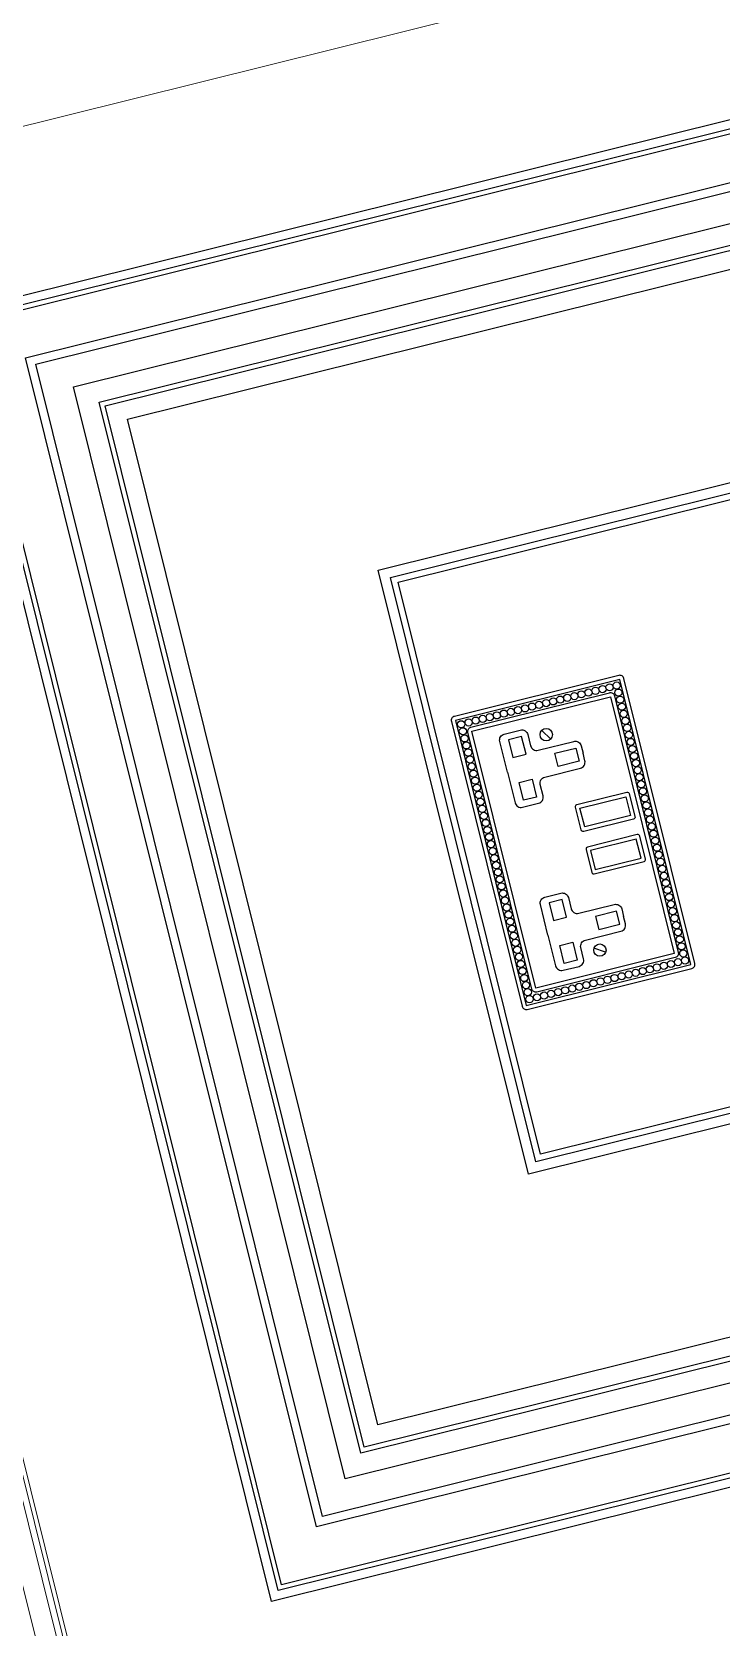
# Model space of a CAD drawing. Header units: inches. Extents: x 122939 to 389145, y 29603 to 574065.
# Drawn here: x 330350 to 330683, y 494044 to 494815 of the extents above; entities that cross this region are included whole.
import ezdxf

# ---------------------------------------------------------------- set-up
doc = ezdxf.new("R2010")
doc.units = ezdxf.units.IN
doc.header["$MEASUREMENT"] = 0
doc.layers.add('gypsum', color=31, linetype='Continuous')
doc.layers.add('Layer7', color=8, linetype='Continuous')
doc.layers.add('Marble', color=6, linetype='Continuous', lineweight=0)

# ---------------------------------------------------------------- blocks, each defined once
blk = doc.blocks.new('Wandsworth double socket')
at = {"layer": 'Layer7', "color": 1}
for p, q in [((4826.79, 1707.74), (4831.85, 1710.98)), ((4938.23, 1711.79), (4934.99, 1706.74))]:
    blk.add_line(p, q, dxfattribs=at)
for points in [[(4811.96, 1666.36), (4953.96, 1666.36, 0.414214), (4955.96, 1668.36), (4955.96, 1750.36, 0.414214), (4953.96, 1752.36), (4811.96, 1752.36, 0.414214), (4809.96, 1750.36), (4809.96, 1668.36, 0.414214)], [(4818.96, 1745.86), (4946.96, 1745.86, -0.414214), (4948.96, 1743.86), (4948.96, 1674.86, -0.414214), (4946.96, 1672.86), (4818.96, 1672.86, -0.414214), (4816.96, 1674.86), (4816.96, 1743.86, -0.414214)], [(4866.66, 1741.42), (4878.09, 1741.42, -0.414214), (4879.09, 1740.42), (4879.09, 1715.61, -0.414214), (4878.09, 1714.61), (4866.66, 1714.61, -0.414214), (4865.66, 1715.61), (4865.66, 1740.42, -0.414214)], [(4899.25, 1741.42), (4887.82, 1741.42, 0.414214), (4886.82, 1740.42), (4886.82, 1715.61, 0.414214), (4887.82, 1714.61), (4899.25, 1714.61, 0.414214), (4900.25, 1715.61), (4900.25, 1740.42, 0.414214)]]:
    blk.add_lwpolyline(points, format="xyb", close=True, dxfattribs=at)
for points in [[(4811.96, 1668.36), (4953.96, 1668.36), (4953.96, 1750.36), (4811.96, 1750.36)], [(4818.96, 1743.86), (4946.96, 1743.86), (4946.96, 1674.86), (4818.96, 1674.86)], [(4867.66, 1739.42), (4877.09, 1739.42), (4877.09, 1716.61), (4867.66, 1716.61)], [(4898.26, 1739.42), (4888.82, 1739.42), (4888.82, 1716.61), (4898.26, 1716.61)], [(4839.05, 1721.68), (4845.59, 1721.68), (4845.59, 1711.23), (4839.05, 1711.23)], [(4926.86, 1721.68), (4920.32, 1721.68), (4920.32, 1711.23), (4926.86, 1711.23)], [(4827.22, 1697.56), (4827.22, 1691.02), (4836.09, 1691.02), (4836.09, 1697.56)], [(4857.43, 1697.56), (4857.43, 1691.02), (4848.56, 1691.02), (4848.56, 1697.56)], [(4908.49, 1697.56), (4908.49, 1691.02), (4917.35, 1691.02), (4917.35, 1697.56)], [(4938.69, 1697.56), (4938.69, 1691.02), (4929.82, 1691.02), (4929.82, 1697.56)]]:
    blk.add_lwpolyline(points, close=True, dxfattribs=at)
for points in [[(4842.32, 1686.74), (4827.08, 1686.74, -0.414214), (4824.08, 1689.74), (4824.08, 1697.71, -0.414214), (4827.08, 1700.71), (4832.64, 1700.71, 0.414214), (4835.64, 1703.71), (4835.64, 1721.43, -0.414214), (4838.64, 1724.43), (4842.32, 1724.43)], [(4842.32, 1686.74), (4857.57, 1686.74, 0.414214), (4860.57, 1689.74), (4860.57, 1697.71, 0.414214), (4857.57, 1700.71), (4852.01, 1700.71, -0.414214), (4849.01, 1703.71), (4849.01, 1721.43, 0.414214), (4846.01, 1724.43), (4842.32, 1724.43)], [(4923.59, 1686.74), (4908.35, 1686.74, -0.414214), (4905.35, 1689.74), (4905.35, 1697.71, -0.414214), (4908.35, 1700.71), (4913.9, 1700.71, 0.414214), (4916.9, 1703.71), (4916.9, 1721.43, -0.414214), (4919.9, 1724.43), (4923.59, 1724.43)], [(4923.59, 1686.74), (4938.83, 1686.74, 0.414214), (4941.83, 1689.74), (4941.83, 1697.71, 0.414214), (4938.83, 1700.71), (4933.27, 1700.71, -0.414214), (4930.27, 1703.71), (4930.27, 1721.43, 0.414214), (4927.27, 1724.43), (4923.59, 1724.43)]]:
    blk.add_lwpolyline(points, format="xyb", dxfattribs=at)
for centre, radius in [((4814.46, 1748.11), 1.74), ((4814.46, 1744.6), 1.74), ((4817.97, 1748.11), 1.74), ((4821.48, 1748.11), 1.74), ((4824.99, 1748.11), 1.74), ((4828.51, 1748.11), 1.74), ((4832.02, 1748.11), 1.74), ((4835.53, 1748.11), 1.74), ((4839.05, 1748.11), 1.74), ((4842.56, 1748.11), 1.74), ((4846.07, 1748.11), 1.74), ((4849.58, 1748.11), 1.74), ((4853.1, 1748.11), 1.74), ((4856.61, 1748.11), 1.74), ((4860.12, 1748.11), 1.74), ((4863.64, 1748.11), 1.74), ((4867.15, 1748.11), 1.74), ((4870.66, 1748.11), 1.74), ((4874.17, 1748.11), 1.74), ((4877.69, 1748.11), 1.74), ((4881.2, 1748.11), 1.74), ((4884.71, 1748.11), 1.74), ((4888.23, 1748.11), 1.74), ((4891.74, 1748.11), 1.74), ((4895.25, 1748.11), 1.74), ((4898.76, 1748.11), 1.74), ((4902.28, 1748.11), 1.74), ((4905.79, 1748.11), 1.74), ((4909.3, 1748.11), 1.74), ((4912.81, 1748.11), 1.74), ((4916.33, 1748.11), 1.74), ((4919.84, 1748.11), 1.74), ((4923.35, 1748.11), 1.74), ((4926.87, 1748.11), 1.74), ((4930.38, 1748.11), 1.74), ((4933.89, 1748.11), 1.74), ((4937.4, 1748.11), 1.74), ((4940.92, 1748.11), 1.74), ((4944.43, 1748.11), 1.74), ((4947.94, 1748.11), 1.74), ((4951.46, 1748.11), 1.74), ((4951.46, 1744.6), 1.74), ((4814.46, 1741.09), 1.74), ((4814.46, 1737.57), 1.74), ((4814.46, 1734.06), 1.74), ((4951.46, 1741.09), 1.74), ((4951.46, 1737.57), 1.74), ((4951.46, 1734.06), 1.74), ((4814.46, 1730.55), 1.74), ((4814.46, 1727.04), 1.74), ((4951.46, 1730.55), 1.74), ((4951.46, 1727.04), 1.74), ((4814.46, 1723.52), 1.74), ((4814.46, 1720.01), 1.74), ((4951.46, 1723.52), 1.74), ((4951.46, 1720.01), 1.74), ((4814.46, 1716.5), 1.74), ((4814.46, 1712.98), 1.74), ((4951.46, 1716.5), 1.74), ((4951.46, 1712.98), 1.74), ((4814.46, 1709.47), 1.74), ((4814.46, 1705.96), 1.74), ((4829.26, 1709.36), 3), ((4936.65, 1709.36), 3), ((4951.46, 1709.47), 1.74), ((4951.46, 1705.96), 1.74), ((4814.46, 1702.45), 1.74), ((4814.46, 1698.93), 1.74), ((4814.46, 1695.42), 1.74), ((4951.46, 1702.45), 1.74), ((4951.46, 1698.93), 1.74), ((4951.46, 1695.42), 1.74), ((4814.46, 1691.91), 1.74), ((4814.46, 1688.39), 1.74), ((4951.46, 1691.91), 1.74), ((4951.46, 1688.39), 1.74), ((4814.46, 1684.88), 1.74), ((4814.46, 1681.37), 1.74), ((4951.46, 1684.88), 1.74), ((4951.46, 1681.37), 1.74), ((4814.46, 1677.86), 1.74), ((4814.46, 1674.34), 1.74), ((4951.46, 1677.86), 1.74), ((4951.46, 1674.34), 1.74), ((4814.46, 1670.61), 1.74), ((4817.97, 1670.61), 1.74), ((4821.48, 1670.61), 1.74), ((4824.99, 1670.61), 1.74), ((4828.51, 1670.61), 1.74), ((4832.02, 1670.61), 1.74), ((4835.53, 1670.61), 1.74), ((4839.05, 1670.61), 1.74), ((4842.56, 1670.61), 1.74), ((4846.07, 1670.61), 1.74), ((4849.58, 1670.61), 1.74), ((4853.1, 1670.61), 1.74), ((4856.61, 1670.61), 1.74), ((4860.12, 1670.61), 1.74), ((4863.64, 1670.61), 1.74), ((4867.15, 1670.61), 1.74), ((4870.66, 1670.61), 1.74), ((4874.17, 1670.61), 1.74), ((4877.69, 1670.61), 1.74), ((4881.2, 1670.61), 1.74), ((4884.71, 1670.61), 1.74), ((4888.23, 1670.61), 1.74), ((4891.74, 1670.61), 1.74), ((4895.25, 1670.61), 1.74), ((4898.76, 1670.61), 1.74), ((4902.28, 1670.61), 1.74), ((4905.79, 1670.61), 1.74), ((4909.3, 1670.61), 1.74), ((4912.81, 1670.61), 1.74), ((4916.33, 1670.61), 1.74), ((4919.84, 1670.61), 1.74), ((4923.35, 1670.61), 1.74), ((4926.87, 1670.61), 1.74), ((4930.38, 1670.61), 1.74), ((4933.89, 1670.61), 1.74), ((4937.4, 1670.61), 1.74), ((4940.92, 1670.61), 1.74), ((4944.43, 1670.61), 1.74), ((4947.94, 1670.61), 1.74), ((4951.46, 1670.61), 1.74)]:
    blk.add_circle(centre, radius, dxfattribs=at)

msp = doc.modelspace()

# ---------------------------------------------------------------- linework, layer by layer
at = {"layer": 'gypsum', "lineweight": 0, "ltscale": 5}
msp.add_line((332503.983, 495307.033, -0.002), (330193.432, 494731.329, -0.006), dxfattribs=at)
at = {"layer": 'gypsum', "elevation": 0.001}
for points in [[(330969.501, 494842.818), (331124.507, 494219.801), (330465.776, 494055.91), (330310.771, 494678.927)], [(330966.34, 494837.562), (331119.251, 494222.963), (330468.938, 494061.166), (330316.027, 494675.765)], [(330964.646, 494834.746), (331116.435, 494224.657), (330470.632, 494063.982), (330318.843, 494674.071)], [(330947.794, 494806.732), (331088.421, 494241.509), (330487.484, 494091.996), (330346.857, 494657.22)], [(330944.801, 494801.756), (331083.444, 494244.502), (330490.477, 494096.973), (330351.833, 494654.226)], [(330933.854, 494783.558), (331065.246, 494255.449), (330501.424, 494115.171), (330370.031, 494643.279)], [(330926.382, 494771.137), (331052.826, 494262.92), (330508.895, 494127.591), (330382.452, 494635.808)], [(330924.649, 494768.255), (331049.944, 494264.654), (330510.629, 494130.473), (330385.333, 494634.075)], [(330918.136, 494757.429), (331039.118, 494271.166), (330517.141, 494141.3), (330396.16, 494627.562)], [(330918.136, 494757.429), (331039.118, 494271.166), (330517.141, 494141.3), (330396.16, 494627.562)], [(330845.238, 494636.243), (330917.932, 494344.064), (330590.039, 494262.485), (330517.346, 494554.664)], [(330841.599, 494630.193), (330911.881, 494347.704), (330593.679, 494268.536), (330523.396, 494551.024)], [(330839.412, 494626.557), (330908.246, 494349.891), (330595.866, 494272.171), (330527.032, 494548.837)]]:
    msp.add_lwpolyline(points, close=True, dxfattribs=at)
at = {"layer": 'Marble', "elevation": -0.006}
for points in [[(330398.549, 493911.933), (330194.612, 494731.623)], [(330395.387, 493903.933), (330193.184, 494716.653)], [(330398.298, 493904.657), (330196.095, 494717.377)], [(330388.822, 493888.903), (330185.876, 494704.606)]]:
    msp.add_lwpolyline(points, dxfattribs=at)

# ---------------------------------------------------------------- block references
at = {"rotation": 283.9714232829868}
msp.add_blockref('Wandsworth double socket', (327773.904, 498748.784, 0.001), dxfattribs=at)

doc.saveas('drawing.dxf')
